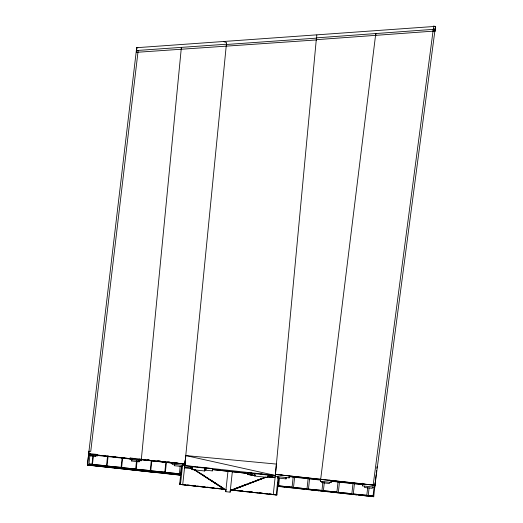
<?xml version="1.0" encoding="UTF-8"?>
<svg xmlns="http://www.w3.org/2000/svg" width="523" height="523" viewBox="0 0 523 523"><rect width="100%" height="100%" fill="white"/><g stroke="black" fill="none" stroke-linecap="round" stroke-linejoin="round"><path stroke-width="0.78" d="M289.284 476.381L320.612 479.754M289.343 475.917L320.671 479.277M331.34 480.5L331.124 482.468L320.455 481.304L320.671 479.192M362.616 484.376L330.412 480.912M362.674 483.912L374.939 485.344L375.285 482.409M318.579 490.836L318.625 490.489M275.425 474.544L316.448 37.865L435.103 29.229L435.437 26.385L433.652 26.15L433.606 26.516M172.4 462.463L172.23 464.143L275.327 475.453L276.438 463.809M184.887 464.601L185.802 455.291M184.874 464.666L226.394 44.22L136.353 50.535L136.477 52.326L316.539 39.931L316.448 37.865L316.572 39.663L435.234 31.001L435.437 26.385L136.686 47.691L88.511 455.023L97.343 455.984L97.526 454.337M184.776 465.581L185.77 455.566L276.406 464.078M373.723 496.687L277.876 486.403L278.707 478.114M278.661 485.874L292.069 487.168L278.661 485.874L279.452 477.95M180.618 475.198L87.433 465.097L88.864 451.931M88.936 464.064L92.028 464.247L88.936 464.064L89.936 454.892M95.866 454.297L95.631 456.481L89.969 455.86L90.204 453.683M92.015 464.404L92.944 455.84M92.453 464.45L106.496 465.823L92.453 464.45L93.388 455.886M106.483 465.98L107.561 456.043M107.032 466.039L121.075 467.412L107.032 466.039L108.13 455.951M121.055 467.569L122.14 457.632M121.604 467.627L135.653 469.007L121.604 467.627L122.702 457.54M130.181 457.9L129.998 459.547L141.118 460.763L141.321 459.436L141.132 460.678M139.229 460.645L139.092 461.822L131.659 461.011L131.966 458.233M131.018 469.641L131.064 469.19M135.634 469.157L136.549 460.75M136.183 469.216L150.225 470.595L136.183 469.216L137.033 461.423M139.092 461.822L139.393 459.044M141.118 460.763L141.295 459.174L130.162 458.037M150.212 470.746L151.291 460.809M150.761 470.811L164.804 472.184L150.761 470.811L151.84 460.874M154.422 472.4L87.446 464.98L88.956 451.186L90.741 451.401L138.137 50.744L136.353 50.535M164.784 472.341L165.869 462.404M165.333 472.4L179.376 473.773L165.333 472.4L166.419 462.463M165.32 472.923L165.268 473.354M182.704 465.437L182.566 466.608L174.296 465.705L174.604 462.875M179.363 473.93L180.206 466.15M181.631 465.901L180.592 475.44M223.654 488.096L223.465 488.776L193.575 469.255L225.916 490.175L225.988 489.521L179.644 484.337L181.592 466.509M180.16 482.677L179.644 484.337M180.513 479.434L180.69 477.813M181.043 474.577L181.22 472.955M181.573 469.713L181.749 468.092M182.586 465.052L180.468 484.494L225.903 489.45M182.566 466.608L182.873 463.783M182.697 484.795L184.952 463.999L172.394 462.633M184.796 465.437L184.527 467.882L191.026 468.588L191.261 466.411L192.216 466.516L191.876 469.589L204.709 470.988L204.879 469.556M204.709 470.988L205.049 467.915L205.997 468.02L205.761 470.197L212.26 470.903L212.41 469.556L247.745 473.407L212.403 469.589M212.26 470.903L212.515 468.608L205.997 468.02M230.198 491.43L230.113 492.156L225.746 491.679L228.021 470.831M230.113 492.156L232.389 471.308M248.7 474.655L255.185 475.361L247.621 474.531L247.85 472.459M251.733 474.524L251.694 474.91L250.027 474.675L251.785 474.806M268.175 474.675L267.861 477.492L254.688 476.054L255.002 473.237M254.976 474.884L254.688 476.054M256.355 473.367L257.767 473.524M260.879 473.864L262.298 474.015M265.481 474.368L266.893 474.518M272.254 477.12L271.084 477.028L271.13 476.636M272.287 477.081L271.176 476.924L271.221 476.531M231.166 490.084L273.248 494.673L275.497 473.897M286.153 477.721L286.016 478.885L277.746 477.983L277.89 476.662M278.059 477.917L276.203 494.928L273.248 494.673M230.767 489.979L276.915 494.941L278.798 477.911M277.876 486.403L280.269 486.495M286.016 478.885L286.159 477.564M275.229 476.375L289.127 477.891L289.343 475.819L275.431 474.492M292.056 487.338L293.246 476.355M293.501 487.495L307.021 488.802L293.501 487.495L294.678 476.682M304.746 489.332L300.817 488.737M307.001 488.966L308.197 477.989M308.446 489.123L321.972 490.43L308.446 489.123L309.564 478.918M315.389 490.326L318.599 490.672L318.644 490.28M321.763 481.428L321.632 482.637L329.457 483.494L329.588 482.278M321.952 490.594L322.881 482.101M323.397 490.757L336.923 492.065L323.397 490.757L324.345 482.095M335.759 480.617L336.054 481.278M336.904 492.228L338.015 482.023M338.348 492.385L351.868 493.692L338.348 492.385L339.525 481.572M344.291 481.761L344.278 482.147L345.579 482.356M349.639 482.343L349.508 482.729L346.566 482.474M351.855 493.856L352.966 483.651M353.3 494.013L366.819 495.32L353.3 494.013L354.476 483.2M374.906 485.769L374.736 487.227L362.459 485.887L362.74 483.219M364.649 486.122L364.505 487.482L372.324 488.338L372.474 486.978M366.8 495.49L367.662 487.599M368.251 495.647L373.062 496.007L368.251 495.647L369.107 487.756M373.049 496.17L374.076 486.736M373.703 496.85L376.142 474.505M376.299 473.073L376.56 470.674M376.822 468.275L377.011 466.555M87.544 464.13L87.446 464.98L88.642 465.071M87.642 463.188L87.74 462.339M136.562 51.614L136.732 50.195M89.969 455.86L90.106 454.69M97.409 455.455L130.064 458.991M97.448 455.075L130.096 458.638M131.659 461.011L131.803 459.835M172.23 464.143L172.237 462.973M172.4 462.561L172.361 462.914L141.315 459.527L181.376 47.358L181.501 49.182M174.296 465.705L174.434 464.535M191.026 468.588L191.183 467.248M191.261 466.411L184.75 465.83M191.876 469.589L192.046 468.157M192.098 467.575L191.117 467.739M192.229 466.392L192.189 466.738L205.023 468.137L205.062 467.791M197.433 467.307L197.472 466.967M204.931 468.974L205.853 469.34M205.761 470.197L205.918 468.856M223.164 488.567L223.203 488.207M223.465 488.776L223.517 488.299M225.746 491.679L225.838 490.953M230.355 489.999L230.277 490.659L265.926 477.139L232.977 489.829L266.469 477.107M232.977 489.829L233.036 489.351M233.317 489.691L233.376 489.234M247.621 474.531L248.726 474.439M247.693 473.91L248.745 474.243M275.451 474.374L275.288 475.799L254.943 473.727L247.81 472.805L247.863 472.361M251.02 473.152L251.066 472.812M316.539 39.931L316.788 34.995M267.926 476.891L275.124 477.316M277.746 477.983L277.883 476.819M289.127 477.891L289.154 476.662L320.481 480.075L320.455 481.304M318.599 490.672L316.199 490.319M375.9 35.342L375.776 33.531M331.124 482.468L331.151 481.252L362.485 484.664L362.459 485.887M331.347 480.441L320.664 479.428L375.769 33.564M433.652 26.15L433.319 28.994L435.103 29.229L374.952 485.252L373.174 484.958M274.019 477.401L267.534 476.695L274.039 477.224M373.167 485.017L433.319 28.994M233.794 489.064L247.013 484.05M248.915 483.317L251.184 482.454M253.073 481.748L258.382 479.735M259.898 479.16L262.526 478.146M234.121 489.038L247.006 484.128M249.275 483.285L253.825 481.539M256.093 480.696L262.16 478.375M358.379 483.67L356.045 483.507M316.415 38.14L226.367 44.488L226.59 42.579L223.576 41.565M340.682 481.788L337.028 481.422M115.322 456.925L114.223 456.834M124.788 457.958L123.997 457.893M168.256 462.149L167.151 462.057M271.176 476.924L269.417 476.786L271.084 477.028M181.324 484.383L179.984 484.298L185.645 484.913M105.496 455.866L104.561 455.781M149.395 460.103L148.114 459.985M271.019 476.734L272.542 476.865M158.789 461.136L157.802 461.038M176.323 463.005L177.892 463.156M181.036 463.47L182.605 463.626M184.946 463.986L156.449 461.044M158.874 460.985L160.463 461.162M170.014 462.201L168.419 462.025L170.014 462.24M158.868 461.031L160.463 461.201M88.675 453.513L97.513 454.48M147.702 459.998L149.297 460.168M152.474 460.515L154.069 460.691M157.253 461.038L158.842 461.208M162.025 461.554L163.614 461.731M166.798 462.077L168.386 462.254M142.125 459.482L145.309 459.828M146.898 460.005L150.081 460.351M151.677 460.521L154.86 460.868M141.177 459.554L172.668 462.986M141.158 459.704L172.649 463.143M276.222 474.426L277.765 474.596M280.851 474.936L282.394 475.1M285.48 475.44L287.029 475.61M329.059 480.192L364.217 484.023M367.283 484.357L368.82 484.527M371.886 484.86L373.422 485.03M88.609 454.114L141.223 459.848M275.438 474.433L374.952 485.252M247.81 472.805L254.963 473.583M268.129 475.021L275.288 475.799M213.24 469.419L215.653 469.615M218.058 469.942L220.471 470.144M222.876 470.471L225.289 470.667M227.695 470.994L230.107 471.197M232.513 471.524L234.932 471.72M237.331 472.047L239.75 472.243M242.149 472.57L244.568 472.772M184.606 467.15L191.104 467.863M250.34 474.636L251.968 474.792M269.182 476.669L272.418 477.048M168.478 473.603L170.073 473.779M173.27 474.126L174.872 474.302M178.068 474.649L179.664 474.825M90.041 465.222L93.271 465.516M94.872 465.751L98.102 466.045M99.703 466.274L103.129 466.594M104.535 466.804L107.934 467.124M109.359 467.333L112.713 467.64M114.191 467.856L117.498 468.163M119.022 468.386L122.271 468.686M123.859 468.856L179.834 475.015M284.126 486.612L285.669 486.782M278.726 486.122L280.348 486.298M283.59 486.651L285.205 486.828M288.448 487.181L290.069 487.358M360.975 495L362.504 495.17M365.57 495.503L367.107 495.673M309.381 489.554L306.563 489.267L308.962 489.626M311.381 489.79L314.101 490.071M321.861 490.842L323.476 491.019M326.705 491.372L328.32 491.548M331.556 491.901L333.171 492.078M336.4 492.424L338.021 492.601M341.251 492.954L342.866 493.13M346.102 493.483L347.717 493.66M350.946 494.013L352.561 494.189M354.986 494.451L356.601 494.627M359.837 494.98L362.256 495.248M364.681 495.51L367.107 495.778M369.532 496.039L371.958 496.307M281.845 486.665L285.009 487.011M286.591 487.181L289.749 487.528M291.331 487.698L294.495 488.044M296.07 488.221L299.234 488.56M310.57 489.796L313.78 490.149M320.226 490.849L323.469 491.208M325.09 491.385L328.333 491.738M329.954 491.914L333.197 492.267M334.818 492.444L351.842 494.3M353.456 494.477L356.699 494.83M358.32 495.006L371.291 496.419M183.344 484.573L185.567 484.814M187.862 485.063L190.3 485.331M192.732 485.599L195.171 485.86M197.609 486.129L200.041 486.397M202.479 486.658L204.918 486.926M207.35 487.194L209.788 487.456M212.227 487.724L213.848 487.9M217.097 488.253L219.536 488.521M221.974 488.783L224.406 489.051M230.905 489.757L233.343 490.025M235.781 490.293L238.213 490.554M240.652 490.822L243.09 491.09M245.522 491.352L247.961 491.62M250.399 491.888L252.831 492.15M255.27 492.418L257.708 492.686M260.147 492.947L262.579 493.215M265.017 493.483L266.638 493.66M269.79 494L271.927 494.235M187.26 485.089L190.496 485.442M192.118 485.619L195.354 485.972M196.968 486.148L200.204 486.495M201.819 486.671L205.055 487.024M206.677 487.201L209.102 487.462M211.527 487.73L213.953 487.992M216.385 488.26L219.621 488.606M221.236 488.783L224.472 489.136M230.944 489.842L233.369 490.103M234.984 490.28L238.22 490.633M239.841 490.809L243.077 491.162M244.692 491.339L247.928 491.692M249.549 491.862L252.786 492.215M254.4 492.391L257.636 492.744M259.251 492.921L262.487 493.274M264.108 493.451L267.345 493.804M268.959 493.98L271.385 494.242M273.817 494.503L276.948 494.928M136.764 49.319L136.686 47.691L137.876 47.828M355.006 483.389L353.051 483.102M274.327 494.503L276.242 494.771M433.083 30.792L434.861 31.027M275.327 475.453L185.77 455.566L184.939 464.058L172.368 462.881M194.294 469.314L195.641 470.19M201.63 474.073L203.709 475.433M206.422 477.185L208.474 478.519M210.436 479.807L212.573 481.186M213.796 481.99L217.365 484.298M218.509 485.056L222.151 487.41M190.928 467.196L192.268 468.098M194.288 469.386L196.302 470.72M198.995 472.446L200.335 473.341M201.682 474.198L204.375 475.969M206.395 477.257L209.082 479.029M210.429 479.879L217.15 484.272M218.496 485.128L221.183 486.9M190.915 467.294L192.255 468.19M194.072 469.379L223.596 488.574M190.542 467.183L192.235 468.36M190.418 467.281L192.235 468.386M435.103 29.229L435.234 31.001M226.394 44.22L226.492 46.279M136.686 47.691L136.771 48.887M165.235 461.678L163.647 461.508L165.235 461.724"/></g></svg>
